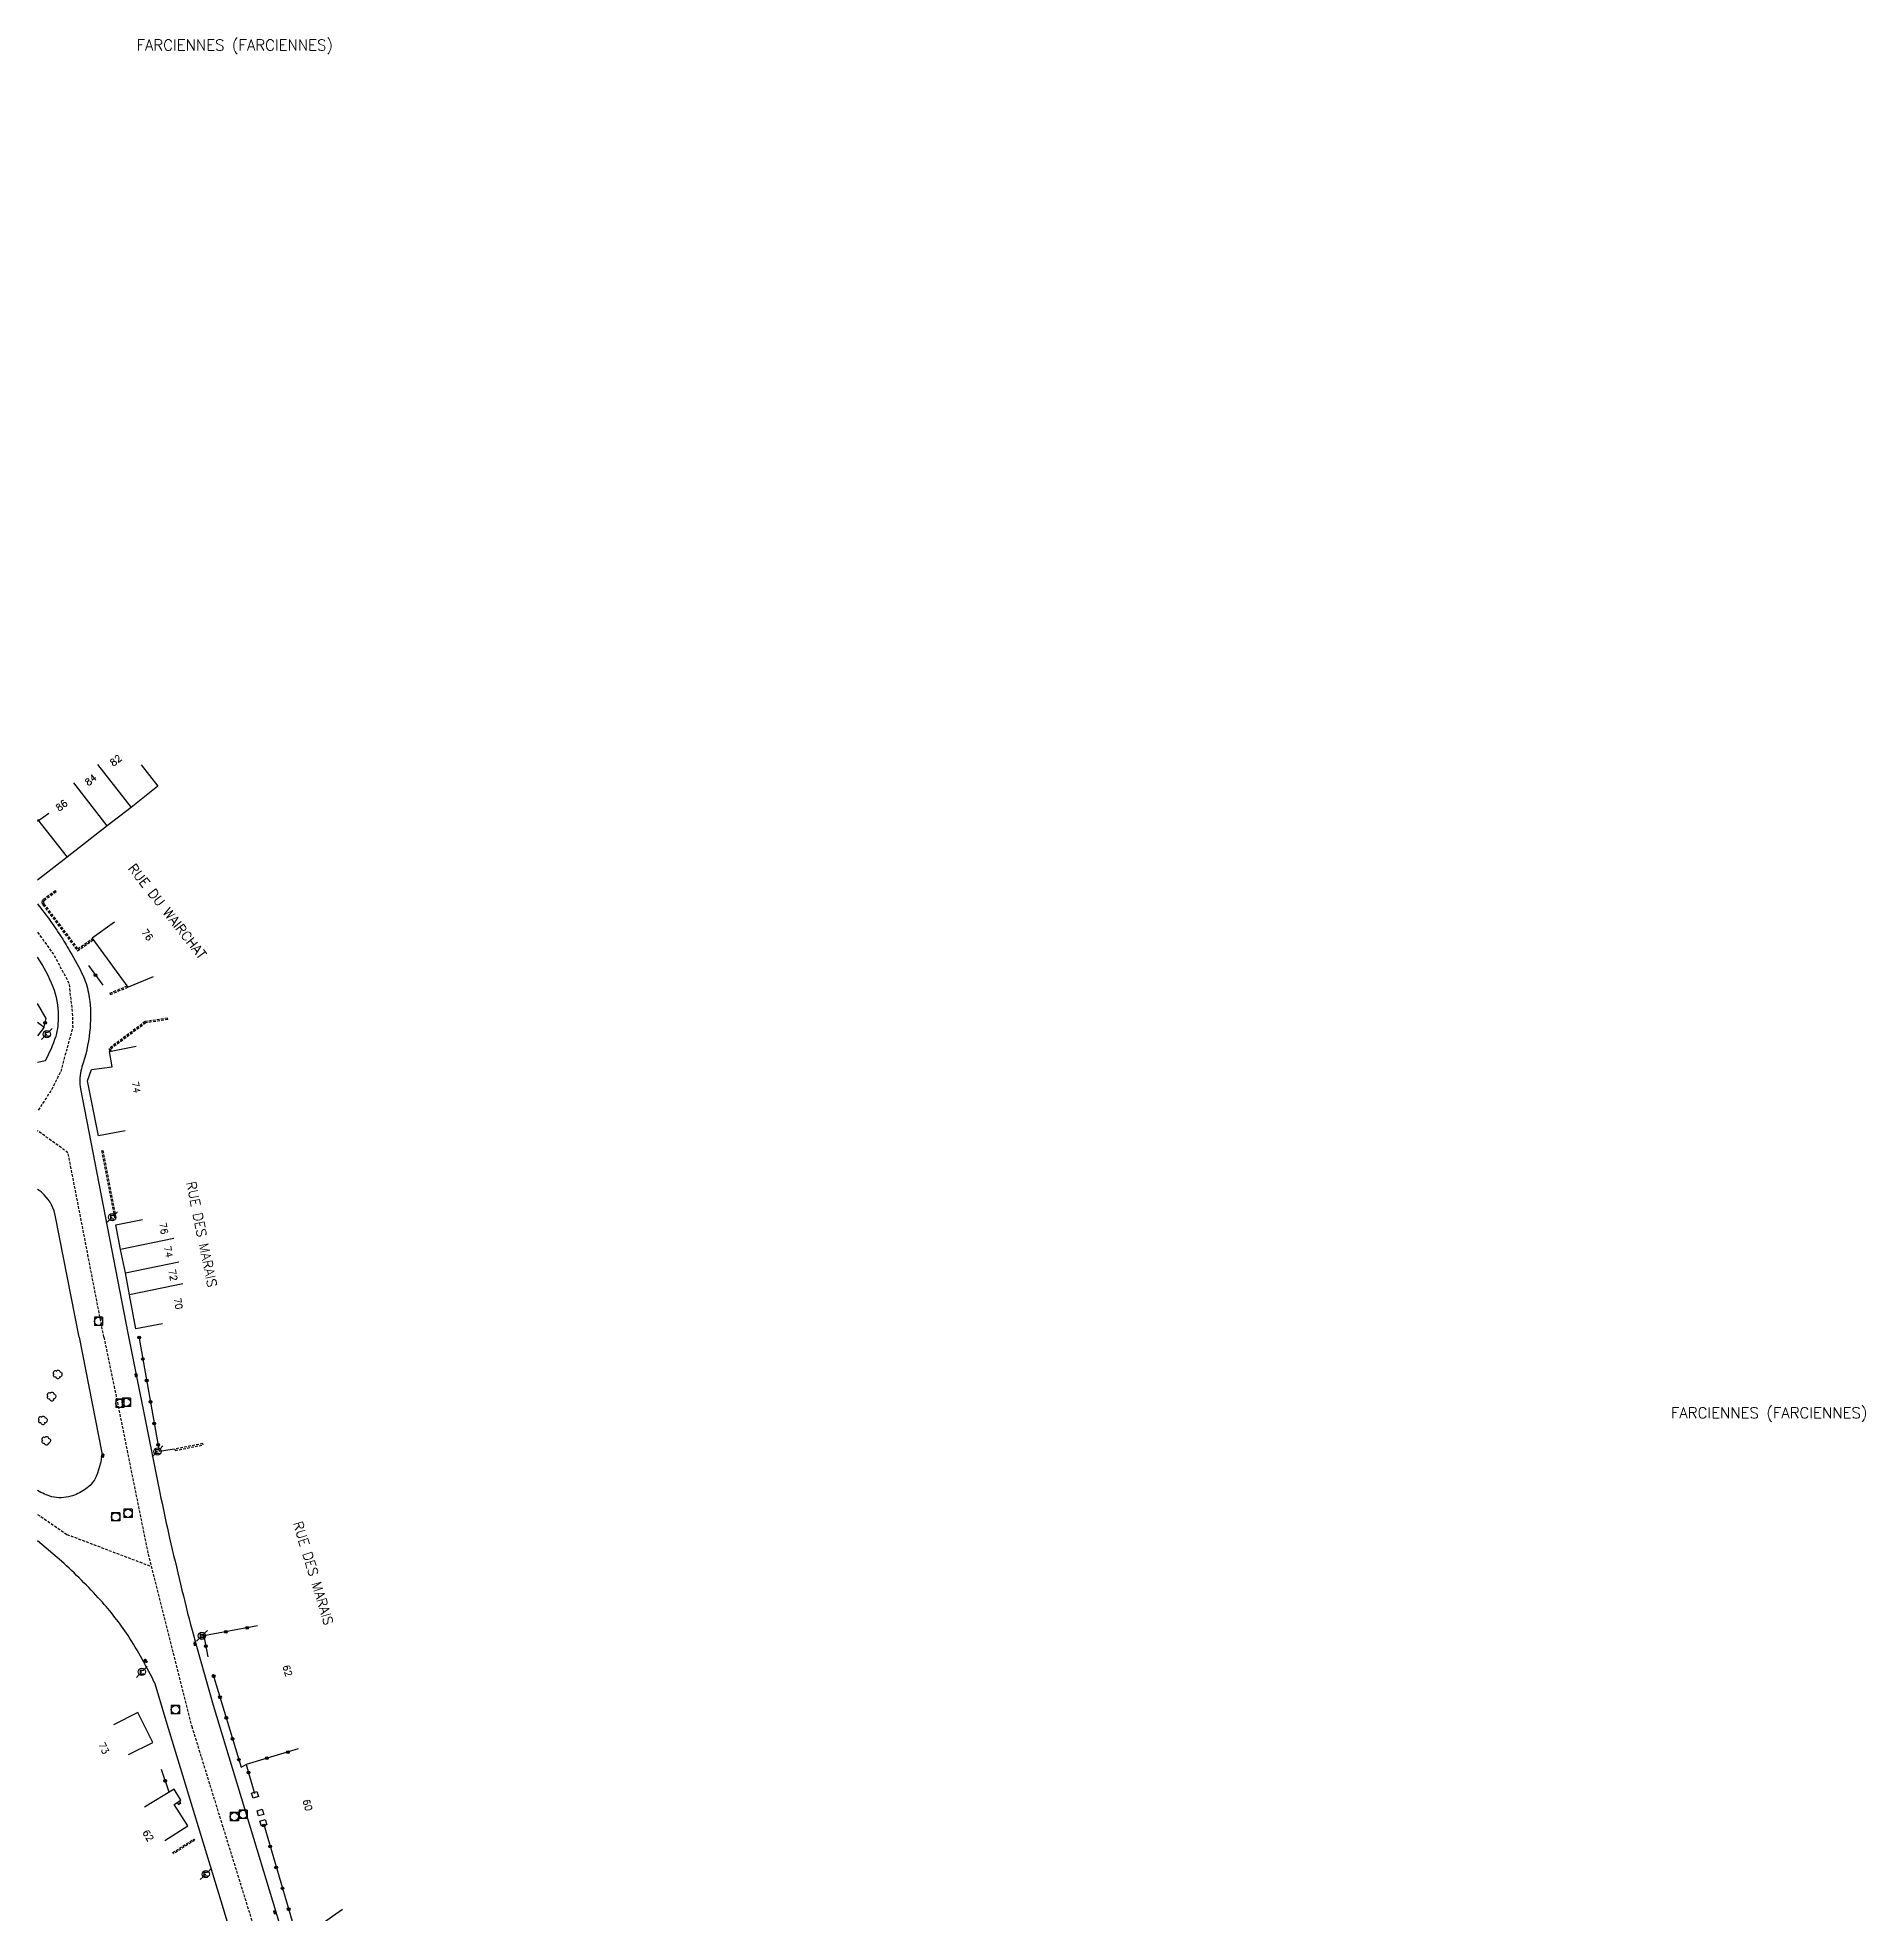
# Model space of a CAD drawing. Header units: millimetres. Extents: x 163000 to 164000, y 123999 to 125000.
# Drawn here: x 163000 to 163335.1, y 124644.2 to 124988.3 of the extents above; entities that cross this region are included whole.
import ezdxf
from ezdxf.enums import TextEntityAlignment as Align

# ---------------------------------------------------------------- set-up
doc = ezdxf.new("R2010")
doc.units = ezdxf.units.MM
doc.linetypes.add('DASHED', pattern=[0.75, 0.5, -0.25])
doc.layers.get('0').update_dxf_attribs({"linetype": 'CONTINUOUS'})
for name, color, linetype in [('W0001', 6, 'DASHED'), ('W0008', 7, 'CONTINUOUS'), ('W0100', 7, 'CONTINUOUS'), ('W0112', 1, 'DASHED'), ('W0300', 7, 'CONTINUOUS'), ('W0322', 7, 'CONTINUOUS'), ('W0400', 7, 'CONTINUOUS'), ('W0420', 7, 'CONTINUOUS'), ('W0471', 7, 'CONTINUOUS'), ('W0980', 7, 'CONTINUOUS'), ('W0989', 7, 'CONTINUOUS'), ('W0991', 7, 'CONTINUOUS'), ('W1102', 7, 'CONTINUOUS')]:
    doc.layers.add(name, color=color, linetype=linetype)
doc.styles.get("Standard").update_dxf_attribs({"font": 'romans.shx', "width": 0.85})

# ---------------------------------------------------------------- blocks, each defined once
blk = doc.blocks.new('t322o')
at = {"color": 0, "linetype": 'Continuous'}
for radius in [0.25, 0.15]:
    blk.add_circle((0, 0), radius, dxfattribs=at)
blk = doc.blocks.new('T400')
for p, q in [((-0.15, 0.3), (0.15, 0.3)), ((-0.15, -0.25), (-0.15, 0.3)), ((-0.15, 0.15), (0.15, 0.15)), ((-0.15, 0), (0.15, 0)), ((0.15, 0.3), (0.15, -0.25)), ((-0.15, -0.15), (0.15, -0.15)), ((-0.15, -0.25), (-0.15, -0.3)), ((-0.15, -0.3), (0.15, -0.3)), ((0.15, -0.3), (0.15, -0.25))]:
    blk.add_line(p, q)
blk = doc.blocks.new('T471')
for p, q in [((-0.333334, 0.333334), (-0.333334, -0.333334)), ((-0.333334, 0.333334), (0.333334, 0.333334)), ((-0.333334, 0), (0, 0)), ((0.500001, 0.500001), (1.000002, 1.000002)), ((-0.500001, -0.500001), (-1.000002, -1.000002)), ((-0.333334, -0.333334), (0.333334, -0.333334))]:
    blk.add_line(p, q)
blk.add_ellipse((0, 0), major_axis=(0.471405, 0.471405), ratio=1, start_param=5.4977871438, end_param=11.780972451)
blk = doc.blocks.new('T300')
for p, q in [((-0.8, 0.51), (-0.86, 0.34)), ((-0.86, 0.34), (-0.86, 0.17)), ((-0.86, 0.17), (-0.74, 0.06)), ((-0.69, 0.63), (-0.8, 0.51)), ((-0.8, -0.06), (-0.74, 0.06)), ((-0.74, 0.06), (-0.69, 0.11)), ((-0.57, 0.69), (-0.69, 0.63)), ((-0.46, 0.69), (-0.57, 0.69)), ((-0.29, 0.63), (-0.46, 0.69)), ((-0.29, 0.63), (-0.17, 0.74)), ((-0.23, 0.57), (-0.29, 0.63)), ((-0.17, 0.74), (-0.06, 0.8)), ((-0.06, 0.8), (0.06, 0.8)), ((0.06, 0.8), (0.23, 0.74)), ((0.23, 0.74), (0.34, 0.63)), ((0.34, 0.63), (0.4, 0.51)), ((0.46, 0.46), (0.34, 0.46)), ((0.4, 0.51), (0.4, 0.46)), ((0.57, 0.4), (0.46, 0.46)), ((0.57, 0.4), (0.69, 0.29)), ((0.69, 0.29), (0.74, 0.17)), ((0.74, 0.06), (0.69, -0.17)), ((0.74, 0.17), (0.74, 0.06)), ((-0.8, -0.17), (-0.8, -0.06)), ((-0.8, -0.23), (-0.8, -0.17)), ((-0.74, -0.34), (-0.8, -0.23)), ((-0.69, -0.4), (-0.74, -0.34)), ((-0.51, -0.46), (-0.69, -0.4)), ((-0.4, -0.46), (-0.51, -0.46)), ((-0.4, -0.46), (-0.34, -0.46)), ((-0.34, -0.46), (-0.34, -0.4)), ((-0.34, -0.51), (-0.34, -0.46)), ((-0.29, -0.63), (-0.34, -0.51)), ((-0.17, -0.74), (-0.29, -0.63)), ((-0.06, -0.8), (-0.17, -0.74)), ((0.06, -0.8), (-0.06, -0.8)), ((0.17, -0.74), (0.06, -0.8)), ((0.23, -0.69), (0.17, -0.74)), ((0.29, -0.46), (0.23, -0.46)), ((0.29, -0.63), (0.23, -0.69)), ((0.46, -0.4), (0.29, -0.46)), ((0.34, -0.51), (0.29, -0.63)), ((0.34, -0.51), (0.34, -0.46)), ((0.57, -0.34), (0.46, -0.4)), ((0.63, -0.29), (0.57, -0.34)), ((0.69, -0.17), (0.63, -0.29))]:
    blk.add_line(p, q)
blk = doc.blocks.new('T420')
for p, q in [((0.75, 0.75), (-0.75, 0.75)), ((-0.75, 0.75), (-0.75, -0.75)), ((0.75, 0.75), (0.75, -0.75)), ((0.75, -0.75), (-0.75, -0.75))]:
    blk.add_line(p, q)
blk.add_ellipse((0, 0), major_axis=(-0.53, 0.53), ratio=1, start_param=3.926991, end_param=10.210176)
blk = doc.blocks.new('t112o')
at = {"color": 0, "linetype": 'Continuous'}
for p, q in [((-0.5, 0.5), (0.5, 0.5)), ((-0.5, -0.5), (-0.5, 0.5)), ((0.5, 0.5), (0.5, -0.5)), ((0.5, -0.5), (-0.5, -0.5))]:
    blk.add_line(p, q, dxfattribs=at)

msp = doc.modelspace()

# ---------------------------------------------------------------- linework, layer by layer
at = {"layer": 'W0001', "flags": 128}
for points in [[(163000, 124824.28), (163002.97, 124820.17), (163005.74, 124814.96), (163006.37, 124809.58), (163006.44, 124806.81), (163004.22, 124798.7), (163002.57, 124795.41), (163000, 124791.45)], [(163012.16, 124750), (163005.6, 124783.84), (163000, 124787.89)]]:
    msp.add_lwpolyline(points, dxfattribs=at)
at = {"layer": 'W0001'}
for points in [[(163012.16, 124750), (163014.03, 124741.04), (163020.26, 124710.23), (163028.26, 124678.66), (163042.32, 124633.2)], [(163000, 124717.54), (163005.37, 124713.86), (163020.82, 124708.01)]]:
    msp.add_lwpolyline(points, dxfattribs=at)
at = {"layer": 'W0008', "flags": 128}
for points in [[(163000, 124829.46, -0.023199), (163004.63, 124822.99, -0.0071), (163006.26, 124820.18, -0.0381), (163008.59, 124815.7, -0.0541), (163009.48, 124812.29, -0.0591), (163009.62, 124806.76, -0.0546), (163008.38, 124800.34, 0.0214), (163007.94, 124798.84, 0.0509), (163007.76, 124797.14, 0.051), (163007.88, 124795.59), (163016.57, 124750.76), (163016.57, 124750.76)], [(163000, 124800.48), (163001.44, 124800.76, 0.0519), (163003.39, 124805.24, 0.0699), (163003.86, 124808.95, 0.0862), (163002.89, 124814.22, 0.046877), (163000, 124819.68, 0.0236)], [(163007.6, 124750), (163003.32, 124772.09, 0.1474), (163001.22, 124776.14, 0.047543), (163000, 124777.13, 0.1297)], [(163007.6, 124750), (163011.77, 124728.84, -0.1108), (163010.45, 124723.89, -0.1019), (163008.59, 124722.01, -0.082), (163006.09, 124720.86, -0.1274), (163002.62, 124720.76, -0.061521), (163000, 124721.9)], [(163016.57, 124750.76), (163021.12, 124727.9, 0.0055), (163024.21, 124713.19, 0.0063), (163028.32, 124696.28), (163029.11, 124693.34), (163032.19, 124682.54), (163043.05, 124646.65), (163051.25, 124619.42), (163057.34, 124599.07), (163058.6, 124595.03), (163079.35, 124527.03), (163089.42, 124493.2, 0.0281), (163093.55, 124482.77, 0.031), (163098.97, 124473.5, 0.0231), (163107.37, 124461.59, 0.0198), (163114.4, 124453.45, 0.0271), (163123.77, 124444.26), (163129.09, 124439.65), (163153.07, 124419.43), (163160.05, 124413.62), (163181.15, 124395.68), (163200.9, 124378.9, 0.1222), (163204.39, 124377.93, 0.142), (163208.45, 124380.73)], [(163000, 124607.84, -0.001644), (163000.27, 124607.97), (163011.45, 124612.58), (163036.61, 124623.01, 0.1773), (163038.71, 124625.1, 0.1898), (163039.12, 124628.57), (163033.66, 124646.59), (163023.59, 124679.69), (163021.56, 124686.46, 0.0264), (163016.58, 124695.33, 0.037), (163011.56, 124701.79, 0.0198), (163004.41, 124708.98), (163000, 124712.68)]]:
    msp.add_lwpolyline(points, format="xyb", dxfattribs=at)
at = {"layer": 'W0100', "flags": 128}
for points in [[(163018.99, 124855), (163022.07, 124851.06), (163017.13, 124847.17), (163012.79, 124843.81), (163005.41, 124838.05), (163000, 124833.82)], [(163021.2, 124816.12), (163016.58, 124814.21), (163010.04, 124823.23), (163014.09, 124826.16), (163014.09, 124826.16)], [(163000, 124807.8), (163001.21, 124806.89), (163000, 124805.27)], [(163016.08, 124787.86), (163011.16, 124786.92), (163009.17, 124797.06), (163009.86, 124799.08), (163013.67, 124799.59), (163013.18, 124802.42), (163018.09, 124803.36), (163018.09, 124803.36)], [(163022.9, 124752.5), (163017.99, 124751.56), (163016.86, 124757.81), (163016.1, 124761.82), (163015.21, 124766.12), (163014.35, 124770.65), (163019.26, 124771.58), (163019.26, 124771.58)], [(163016.65, 124673.48), (163021.13, 124675.7), (163018.41, 124681.18), (163013.93, 124678.96)], [(163023.34, 124657.71), (163027.54, 124660.42), (163025.02, 124664.33), (163026.28, 124665.12), (163025.02, 124667.17), (163019.58, 124663.83)]]:
    msp.add_lwpolyline(points, dxfattribs=at)
at = {"layer": 'W0112'}
for p, q in [((163003.26, 124831.89), (163001.05, 124830.25)), ((163003.41, 124831.69), (163001.2, 124830.05)), ((163003.41, 124831.69), (163003.26, 124831.89)), ((163000.82, 124829.92), (163000.81, 124829.82)), ((163000.81, 124829.82), (163000.81, 124829.71)), ((163000.81, 124829.71), (163000.83, 124829.61)), ((163000.86, 124830.02), (163000.82, 124829.92)), ((163000.83, 124829.61), (163000.87, 124829.51)), ((163000.91, 124830.11), (163000.86, 124830.02)), ((163000.87, 124829.51), (163000.92, 124829.42)), ((163000.98, 124830.19), (163000.91, 124830.11)), ((163000.92, 124829.42), (163000.98, 124829.33)), ((163001.05, 124830.25), (163000.98, 124830.19)), ((163000.98, 124829.33), (163007.31, 124820.88)), ((163001.09, 124829.91), (163001.06, 124829.85)), ((163001.06, 124829.85), (163001.06, 124829.8)), ((163001.06, 124829.8), (163001.06, 124829.75)), ((163001.06, 124829.75), (163001.07, 124829.68)), ((163001.07, 124829.68), (163001.1, 124829.61)), ((163001.12, 124829.96), (163001.09, 124829.91)), ((163001.1, 124829.61), (163001.13, 124829.55)), ((163001.16, 124830.01), (163001.12, 124829.96)), ((163001.13, 124829.55), (163001.18, 124829.48)), ((163001.2, 124830.05), (163001.16, 124830.01)), ((163001.18, 124829.48), (163007.37, 124821.23)), ((163007.31, 124820.88), (163010.26, 124822.93)), ((163007.37, 124821.23), (163010.11, 124823.13)), ((163013.25, 124813.11), (163016.43, 124814.42)), ((163013.35, 124812.87), (163016.58, 124814.21)), ((163013.25, 124813.11), (163013.35, 124812.87)), ((163019.72, 124807.89), (163013.1, 124802.94)), ((163019.82, 124807.65), (163013.37, 124802.83)), ((163023.84, 124808.53), (163019.72, 124807.89)), ((163023.88, 124808.28), (163019.82, 124807.65)), ((163023.88, 124808.28), (163023.84, 124808.53)), ((163013.1, 124802.94), (163013.18, 124802.42)), ((163013.37, 124802.83), (163013.43, 124802.47)), ((163011.72, 124784.21), (163011.97, 124784.25)), ((163011.72, 124784.21), (163014.15, 124771.68)), ((163011.97, 124784.25), (163014.4, 124771.73)), ((163014.4, 124771.73), (163014.15, 124771.68))]:
    msp.add_line(p, q, dxfattribs=at)
msp.add_lwpolyline([(163030.31, 124730.52), (163025.15, 124729.5), (163025.2, 124729.25), (163030.36, 124730.27)], close=True, dxfattribs=at)
for points in [[(163025.61, 124664.69), (163025.82, 124664.36), (163026.24, 124664.62), (163026.03, 124664.96)], [(163024.76, 124655.5), (163028.66, 124657.99), (163028.8, 124657.78), (163024.89, 124655.29)]]:
    msp.add_lwpolyline(points, dxfattribs=at)
at = {"layer": 'W0322'}
msp.add_line((163047.8, 124674.52), (163038.21, 124671.69), dxfattribs=at)
at = {"layer": 'W0322', "flags": 128}
for points in [[(163009.31, 124818.2), (163011.98, 124814.55), (163011.98, 124814.55)], [(163001.2, 124806.97), (163001.58, 124808.46), (163000, 124811.23)], [(163018.58, 124750.12), (163022.31, 124729.11), (163025.09, 124729.57)], [(163040.32, 124697.09), (163030.48, 124695.28), (163031.19, 124691.42)], [(163032.15, 124688.29), (163037.34, 124671.2), (163038.21, 124671.69), (163039.79, 124666.34)], [(163024.1, 124666.6), (163022.7, 124670.76)]]:
    msp.add_lwpolyline(points, dxfattribs=at)
at = {"layer": 'W0322'}
msp.add_lwpolyline([(163041.45, 124660.65), (163047.72, 124639.37), (163055.88, 124645.15)], dxfattribs=at)
at = {"layer": 'W1102', "flags": 128}
for points in [[(163010.97, 124855.05), (163017.13, 124847.17), (163017.13, 124847.17)], [(163012.79, 124843.81), (163006.64, 124851.69), (163006.64, 124851.69)], [(163000, 124844.67), (163002.04, 124846.14), (163002.04, 124846.14)], [(163000, 124844.97), (163005.41, 124838.05), (163005.41, 124838.05)], [(163025.01, 124768.13), (163015.21, 124766.12), (163015.21, 124766.12)], [(163016.1, 124761.82), (163025.89, 124763.83), (163025.89, 124763.83)], [(163026.65, 124759.82), (163016.86, 124757.81), (163016.86, 124757.81)]]:
    msp.add_lwpolyline(points, dxfattribs=at)

# ---------------------------------------------------------------- block references
at = {"layer": 'W0112'}
for p, rotation in [((163039.87, 124666.1), 287.4637995427001), ((163040.86, 124662.86), 107.0471436149271), ((163041.39, 124660.97), 106.5582892303393)]:
    msp.add_blockref('t112o', p, dxfattribs=dict(at, rotation=rotation))
at = {"layer": 'W0300'}
for p in [(163003.74, 124743.17), (163002.61, 124739.12), (163001.01, 124734.75), (163001.63, 124731.01)]:
    msp.add_blockref('T300', p, dxfattribs=at)
at = {"layer": 'W0322'}
for p, rotation in [((163010.62, 124816.41), 306.0824844726358), ((163001.38, 124807.66), 119.6073358706156), ((163018.61, 124749.97), 280.0751153189535), ((163019.31, 124746.03), 280.0751153189535), ((163020, 124742.1), 280.0751153189535), ((163020.7, 124738.16), 280.0751153189535), ((163021.4, 124734.22), 280.0751153189535), ((163022.1, 124730.28), 280.0751153189535), ((163030.55, 124695.3), 190.3960046662309), ((163034.49, 124696.02), 190.3960046662309), ((163038.42, 124696.74), 190.3960046662309), ((163030.84, 124693.35), 190.3960046662309), ((163032.28, 124687.87), 286.8902880389982), ((163033.44, 124684.04), 286.8902880389982), ((163034.6, 124680.21), 286.8902880389982), ((163035.76, 124676.39), 286.8902880389982), ((163042.05, 124672.82), 196.4726744115386), ((163045.88, 124673.95), 196.4726744115386), ((163036.92, 124672.56), 286.8902880389982), ((163038.66, 124670.18), 286.4726744115283), ((163023.4, 124668.68), 108.7148282128775), ((163041.5, 124660.47), 286.4146034272883), ((163042.63, 124656.63), 286.4146034272883), ((163043.76, 124652.8), 286.4146034272883), ((163044.9, 124648.96), 286.4146034272883), ((163046.03, 124645.12), 286.4146034272883)]:
    msp.add_blockref('t322o', p, dxfattribs=dict(at, rotation=rotation))
at = {"layer": 'W0400'}
for p, rotation in [((163018.08, 124743.07), 11.31349165568634), ((163011.95, 124728.3), 170.1717015341893), ((163028.88, 124693.78), 192.606166555398), ((163019.8, 124690.64), 208.243169684503), ((163043.53, 124644.59), 16.50062065832915)]:
    msp.add_blockref('T400', p, dxfattribs=dict(at, rotation=rotation))
at = {"layer": 'W0420'}
for p in [(163011.18, 124752.92), (163015.09, 124737.88), (163016.28, 124738.08), (163014.32, 124717.08), (163016.58, 124717.74), (163025.27, 124681.72), (163036.06, 124662.11), (163037.69, 124662.54)]:
    msp.add_blockref('T420', p, dxfattribs=at)
at = {"layer": 'W0471'}
for p in [(163001.7, 124805.61), (163013.68, 124772.04), (163021.98, 124729.08), (163030.13, 124695.26), (163019.12, 124688.65), (163030.83, 124651.58)]:
    msp.add_blockref('T471', p, dxfattribs=at)

# ---------------------------------------------------------------- texts
at = {"layer": 'W0980'}
for p in [(163036.14, 124986.81), (163317.41, 124736.01)]:
    msp.add_text('FARCIENNES (FARCIENNES)', height=2, dxfattribs=at).set_placement(p, align=Align.MIDDLE)
at = {"layer": 'W0989'}
for s, rotation, p in [('RUE DU WAIRCHAT', 308.1981, (163023.79, 124828.1)), ('RUE DES MARAIS', 281.5416, (163030.1, 124768.91)), ('RUE DES MARAIS', 286.9686, (163050.55, 124706.77))]:
    msp.add_text(s, height=1.75, rotation=rotation, dxfattribs=at).set_placement(p, align=Align.MIDDLE)
at = {"layer": 'W0991'}
for s, rotation, p in [('82', 38.2184, (163014.34, 124855.79)), ('84', 37.812, (163009.75, 124852.2)), ('86', 37.9613, (163004.41, 124847.54)), ('76', 305.9432, (163020.12, 124823.81)), ('74', 281.145, (163018.07, 124795.85)), ('76', 280.7517, (163023.13, 124769.97)), ('74', 281.6236, (163023.98, 124765.68)), ('72', 280.7754, (163024.83, 124761.4)), ('70', 280.2339, (163025.79, 124756.2)), ('62', 286.8903, (163045.82, 124688.87)), ('73', 296.3433, (163012.15, 124674.67)), ('60', 285.3644, (163049.51, 124664.23)), ('62', 301.5442, (163020.29, 124658.64))]:
    msp.add_text(s, height=1.25, rotation=rotation, dxfattribs=at).set_placement(p, align=Align.MIDDLE)

doc.saveas('drawing.dxf')
